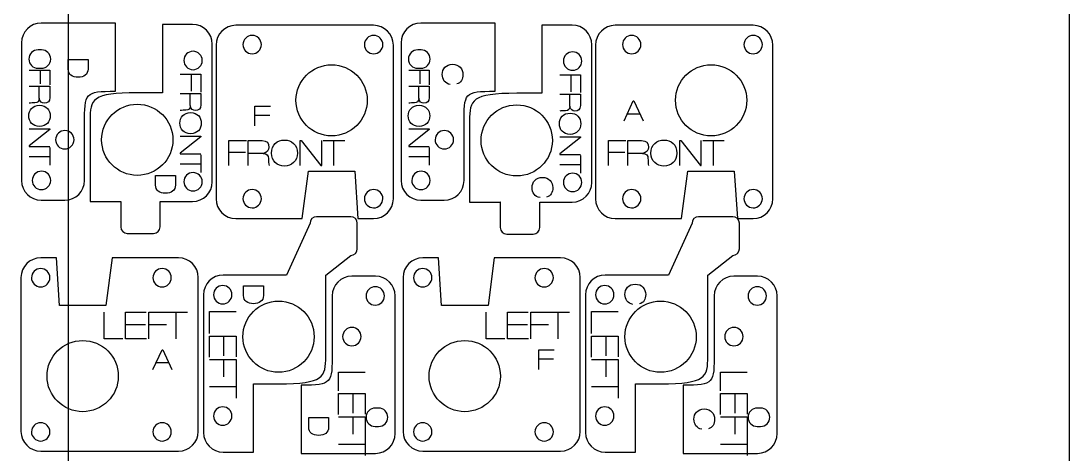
# Model space of a CAD drawing. Header units: millimetres. Extents: x 0 to 305, y -305 to 0.
# Drawn here: x 145.2 to 304.8, y -193.7 to -127.6 of the extents above; entities that cross this region are included whole.
import ezdxf

# ---------------------------------------------------------------- set-up
doc = ezdxf.new("R2010")
doc.units = ezdxf.units.MM
doc.layers.add('CUTS', color=1, linetype='Continuous', true_color=0xff0000)
doc.layers.add('TEXT', color=5, linetype='Continuous', true_color=0x0000ff)
doc.layers.add('laser bed referance', color=3, linetype='Continuous', lineweight=25, true_color=0x00ff00)
doc.layers.add('Referance lines', color=2, linetype='Continuous', lineweight=25, true_color=0xffff00)

msp = doc.modelspace()

# ---------------------------------------------------------------- linework, layer by layer
at = {"layer": 'CUTS', "color": 1, "lineweight": 25, "true_color": 0xff0000}
for points in [[(159.62, -138.35), (159.62, -127.95), (148.31, -127.95)], [(171.35, -128.16), (166.75, -128.16), (166.75, -138.57), (162.92, -138.57)], [(198.92, -128.3), (177.92, -128.3)], [(217.4, -138.35), (217.4, -127.95), (206.09, -127.95)], [(229.14, -128.25), (224.53, -128.25), (224.53, -138.66), (220.71, -138.66)], [(256.7, -128.3), (235.71, -128.3)], [(145.31, -130.95), (145.31, -151.95)], [(148.34, -132.05), (147.83, -132.05), (147.83, -132.05)], [(174.35, -152.16), (174.35, -131.16)], [(174.92, -131.3), (174.92, -154.77)], [(201.92, -154.77), (201.92, -131.3)], [(203.09, -130.95), (203.09, -151.95)], [(206.13, -132.05), (205.62, -132.05), (205.62, -132.05)], [(232.14, -152.25), (232.14, -131.25)], [(232.71, -131.3), (232.71, -154.77)], [(259.7, -154.77), (259.7, -131.3)], [(154.89, -151.95), (154.9, -143.36), (154.9, -143.36)], [(155.73, -142.76), (155.73, -155.16), (160.42, -155.16), (160.42, -155.15)], [(212.68, -151.95), (212.68, -143.36), (212.68, -143.36)], [(213.52, -142.85), (213.52, -155.25), (218.21, -155.25), (218.21, -155.25)], [(177.92, -157.77), (188.01, -157.77), (188.98, -150.52), (196.05, -150.52), (196.05, -150.52)], [(196.05, -150.52), (196.51, -157.77), (198.92, -157.77)], [(235.71, -157.77), (245.8, -157.77), (246.76, -150.52), (253.83, -150.52), (253.83, -150.52)], [(253.83, -150.52), (254.3, -157.77), (256.7, -157.77)], [(148.31, -154.95), (151.89, -154.95)], [(160.42, -155.15), (160.41, -155.16), (160.41, -159.03)], [(166.41, -159.03), (166.41, -155.16), (171.35, -155.16)], [(206.09, -154.95), (209.68, -154.95)], [(218.21, -155.25), (218.2, -155.25), (218.2, -159.12)], [(224.2, -159.12), (224.2, -155.25), (229.14, -155.25)], [(195.43, -157.48), (190.23, -157.48)], [(253.6, -157.48), (248.4, -157.48)], [(189.23, -158.48), (185.63, -166.38), (176.01, -166.38)], [(196.43, -162.36), (196.43, -158.48), (196.43, -158.48)], [(247.4, -158.48), (243.8, -166.38), (234.18, -166.38)], [(254.6, -162.36), (254.6, -158.48), (254.6, -158.48)], [(161.41, -160.03), (165.41, -160.03)], [(219.2, -160.12), (223.2, -160.12)], [(151.08, -171), (150.62, -163.75), (148.22, -163.75)], [(169.21, -163.75), (159.12, -163.75), (158.16, -171), (151.08, -171), (151.08, -171)], [(191.63, -178.78), (191.63, -166.37), (195.43, -163.37)], [(209.25, -171), (208.79, -163.75), (206.39, -163.75)], [(227.38, -163.75), (217.29, -163.75), (216.33, -171), (209.25, -171), (209.25, -171)], [(249.8, -178.78), (249.8, -166.37), (253.6, -163.37)], [(145.22, -166.75), (145.22, -190.22)], [(172.21, -190.22), (172.21, -166.75)], [(199.19, -166.56), (195.6, -166.56)], [(203.39, -166.75), (203.39, -190.22)], [(230.38, -190.22), (230.38, -166.75)], [(257.36, -166.56), (253.77, -166.56)], [(173.01, -169.38), (173.01, -190.37)], [(192.6, -169.56), (192.6, -178.15), (192.6, -178.15)], [(202.19, -190.56), (202.19, -169.56)], [(231.18, -169.38), (231.18, -190.37)], [(250.77, -169.56), (250.77, -178.15), (250.77, -178.15)], [(260.36, -190.56), (260.36, -169.56)], [(176.01, -193.37), (180.61, -193.37), (180.61, -182.97), (184.44, -182.97)], [(187.88, -183.16), (187.88, -193.56), (199.19, -193.56)], [(234.18, -193.37), (238.78, -193.37), (238.78, -182.97), (242.61, -182.97)], [(246.05, -183.16), (246.05, -193.56), (257.36, -193.56)], [(199.67, -186.66), (199.16, -186.66)], [(257.84, -186.66), (257.33, -186.66)], [(199.15, -189.46), (199.66, -189.46), (199.66, -189.46)], [(257.32, -189.46), (257.83, -189.46), (257.83, -189.46)], [(148.22, -193.22), (169.21, -193.22)], [(206.39, -193.22), (227.38, -193.22)]]:
    msp.add_lwpolyline(points, dxfattribs=at)
for points in [[(148.31, -127.95), (146.65, -127.95), (145.31, -129.3), (145.31, -130.95)], [(174.35, -131.16), (174.35, -129.5), (173.01, -128.16), (171.35, -128.16)], [(177.92, -128.3), (176.26, -128.3), (174.92, -129.64), (174.92, -131.3)], [(201.92, -131.3), (201.92, -129.64), (200.57, -128.3), (198.92, -128.3)], [(206.09, -127.95), (204.43, -127.95), (203.09, -129.3), (203.09, -130.95)], [(232.14, -131.25), (232.14, -129.59), (230.8, -128.25), (229.14, -128.25)], [(235.71, -128.3), (234.05, -128.3), (232.71, -129.64), (232.71, -131.3)], [(259.7, -131.3), (259.7, -129.64), (258.36, -128.3), (256.7, -128.3)], [(180.42, -129.83), (179.65, -129.83), (179.02, -130.46), (179.02, -131.23)], [(181.82, -131.24), (181.82, -130.46), (181.2, -129.84), (180.42, -129.83)], [(198.92, -129.83), (198.15, -129.83), (197.52, -130.46), (197.52, -131.23)], [(200.32, -131.24), (200.32, -130.46), (199.7, -129.84), (198.92, -129.83)], [(238.21, -129.83), (237.44, -129.83), (236.81, -130.46), (236.81, -131.23)], [(239.61, -131.24), (239.61, -130.46), (238.98, -129.84), (238.21, -129.83)], [(256.71, -129.83), (255.94, -129.83), (255.31, -130.46), (255.3, -131.23)], [(258.1, -131.24), (258.11, -130.46), (257.48, -129.84), (256.71, -129.83)], [(147.83, -132.05), (147.06, -132.05), (146.43, -132.67), (146.43, -133.45)], [(149.74, -133.46), (149.74, -132.68), (149.12, -132.05), (148.34, -132.05)], [(171.43, -132.26), (170.65, -132.26), (170.02, -132.88), (170.02, -133.65)], [(172.82, -133.66), (172.82, -132.89), (172.2, -132.26), (171.43, -132.26)], [(179.02, -131.23), (179.02, -132), (179.64, -132.63), (180.42, -132.63)], [(180.42, -132.63), (181.19, -132.63), (181.82, -132.01), (181.82, -131.24)], [(197.52, -131.23), (197.51, -132), (198.14, -132.63), (198.91, -132.63)], [(198.91, -132.63), (199.69, -132.63), (200.32, -132.01), (200.32, -131.24)], [(205.62, -132.05), (204.85, -132.05), (204.22, -132.67), (204.21, -133.45)], [(207.52, -133.46), (207.53, -132.68), (206.9, -132.05), (206.13, -132.05)], [(229.21, -132.35), (228.44, -132.35), (227.81, -132.97), (227.81, -133.75)], [(230.61, -133.76), (230.61, -132.98), (229.99, -132.35), (229.21, -132.35)], [(236.81, -131.23), (236.8, -132), (237.43, -132.63), (238.2, -132.63)], [(238.2, -132.63), (238.97, -132.63), (239.6, -132.01), (239.61, -131.24)], [(255.3, -131.23), (255.3, -132), (255.93, -132.63), (256.7, -132.63)], [(256.7, -132.63), (257.47, -132.63), (258.1, -132.01), (258.1, -131.24)], [(146.43, -133.45), (146.43, -134.22), (147.05, -134.85), (147.82, -134.85)], [(148.33, -134.85), (149.11, -134.85), (149.74, -134.23), (149.74, -133.46)], [(170.02, -133.65), (170.02, -134.43), (170.64, -135.06), (171.42, -135.06)], [(171.42, -135.06), (172.19, -135.06), (172.82, -134.44), (172.82, -133.66)], [(204.21, -133.45), (204.21, -134.22), (204.84, -134.85), (205.61, -134.85)], [(206.12, -134.85), (206.89, -134.85), (207.52, -134.23), (207.52, -133.46)], [(227.81, -133.75), (227.8, -134.52), (228.43, -135.15), (229.2, -135.15)], [(229.2, -135.15), (229.98, -135.15), (230.6, -134.53), (230.61, -133.76)], [(187.09, -139.73), (187.09, -136.74), (189.52, -134.31), (192.52, -134.31)], [(192.52, -134.31), (195.51, -134.31), (197.94, -136.74), (197.94, -139.73)], [(244.88, -139.73), (244.88, -136.74), (247.31, -134.31), (250.3, -134.31)], [(250.3, -134.31), (253.3, -134.31), (255.73, -136.74), (255.73, -139.73)], [(154.9, -143.36), (154.9, -138.56), (154.9, -138.35), (159.62, -138.35)], [(162.92, -138.57), (156.01, -138.57), (155.73, -139.62), (155.73, -142.76)], [(212.68, -143.36), (212.68, -138.56), (212.68, -138.35), (217.4, -138.35)], [(220.71, -138.66), (213.8, -138.66), (213.52, -139.71), (213.52, -142.85)], [(157.5, -145.76), (157.5, -142.76), (159.93, -140.33), (162.92, -140.33)], [(162.92, -140.33), (165.92, -140.33), (168.35, -142.76), (168.35, -145.76)], [(192.52, -145.16), (189.52, -145.16), (187.09, -142.73), (187.09, -139.73)], [(197.94, -139.73), (197.94, -142.73), (195.51, -145.16), (192.52, -145.16)], [(215.28, -145.85), (215.28, -142.85), (217.71, -140.42), (220.71, -140.42)], [(220.71, -140.42), (223.7, -140.42), (226.13, -142.85), (226.13, -145.85)], [(250.3, -145.16), (247.31, -145.16), (244.88, -142.73), (244.88, -139.73)], [(255.73, -139.73), (255.73, -142.73), (253.3, -145.16), (250.3, -145.16)], [(151.9, -144.35), (151.13, -144.35), (150.5, -144.97), (150.5, -145.75)], [(153.3, -145.75), (153.3, -144.98), (152.67, -144.35), (151.9, -144.35)], [(209.69, -144.35), (208.91, -144.35), (208.29, -144.97), (208.28, -145.75)], [(211.08, -145.75), (211.08, -144.98), (210.46, -144.35), (209.69, -144.35)], [(150.5, -145.75), (150.49, -146.52), (151.12, -147.15), (151.89, -147.15)], [(151.89, -147.15), (152.66, -147.15), (153.29, -146.53), (153.3, -145.75)], [(162.92, -151.18), (159.93, -151.18), (157.5, -148.75), (157.5, -145.76)], [(168.35, -145.76), (168.35, -148.75), (165.92, -151.18), (162.92, -151.18)], [(208.28, -145.75), (208.28, -146.52), (208.9, -147.15), (209.68, -147.15)], [(209.68, -147.15), (210.45, -147.15), (211.08, -146.53), (211.08, -145.75)], [(220.71, -151.27), (217.71, -151.27), (215.28, -148.85), (215.28, -145.85)], [(226.13, -145.85), (226.13, -148.85), (223.7, -151.27), (220.71, -151.27)], [(148.35, -150.55), (147.57, -150.55), (146.94, -151.17), (146.94, -151.95)], [(149.74, -151.96), (149.74, -151.18), (149.12, -150.55), (148.35, -150.55)], [(171.43, -150.76), (170.65, -150.75), (170.02, -151.38), (170.02, -152.15)], [(172.82, -152.16), (172.82, -151.39), (172.2, -150.76), (171.43, -150.76)], [(206.13, -150.55), (205.36, -150.55), (204.73, -151.17), (204.73, -151.95)], [(207.52, -151.96), (207.53, -151.18), (206.9, -150.55), (206.13, -150.55)], [(229.21, -150.85), (228.44, -150.85), (227.81, -151.47), (227.81, -152.24)], [(230.61, -152.25), (230.61, -151.48), (229.99, -150.85), (229.21, -150.85)], [(145.31, -151.95), (145.31, -153.61), (146.65, -154.95), (148.31, -154.95)], [(146.94, -151.95), (146.94, -152.72), (147.56, -153.35), (148.34, -153.35)], [(148.34, -153.35), (149.11, -153.35), (149.74, -152.73), (149.74, -151.96)], [(151.89, -154.95), (153.55, -154.95), (154.89, -153.61), (154.89, -151.95)], [(170.02, -152.15), (170.02, -152.92), (170.64, -153.55), (171.42, -153.56)], [(171.35, -155.16), (173.01, -155.16), (174.35, -153.81), (174.35, -152.16)], [(171.42, -153.56), (172.19, -153.56), (172.82, -152.93), (172.82, -152.16)], [(203.09, -151.95), (203.09, -153.61), (204.43, -154.95), (206.09, -154.95)], [(204.73, -151.95), (204.72, -152.72), (205.35, -153.35), (206.12, -153.35)], [(206.12, -153.35), (206.89, -153.35), (207.52, -152.73), (207.52, -151.96)], [(209.68, -154.95), (211.34, -154.95), (212.68, -153.61), (212.68, -151.95)], [(227.81, -152.24), (227.8, -153.02), (228.43, -153.65), (229.2, -153.65)], [(229.14, -155.25), (230.8, -155.25), (232.14, -153.91), (232.14, -152.25)], [(229.2, -153.65), (229.98, -153.65), (230.6, -153.03), (230.61, -152.25)], [(174.92, -154.77), (174.92, -156.42), (176.26, -157.77), (177.92, -157.77)], [(180.42, -153.33), (179.65, -153.33), (179.02, -153.95), (179.02, -154.73)], [(179.02, -154.73), (179.02, -155.5), (179.64, -156.13), (180.42, -156.13)], [(181.82, -154.74), (181.82, -153.96), (181.2, -153.34), (180.42, -153.33)], [(180.42, -156.13), (181.19, -156.14), (181.82, -155.51), (181.82, -154.74)], [(197.52, -154.73), (197.51, -155.5), (198.14, -156.13), (198.91, -156.13)], [(198.92, -153.33), (198.15, -153.33), (197.52, -153.95), (197.52, -154.73)], [(198.91, -156.13), (199.69, -156.13), (200.31, -155.51), (200.32, -154.74)], [(200.32, -154.74), (200.32, -153.96), (199.7, -153.33), (198.92, -153.33)], [(198.92, -157.77), (200.57, -157.77), (201.92, -156.42), (201.92, -154.77)], [(232.71, -154.77), (232.71, -156.42), (234.05, -157.77), (235.71, -157.77)], [(236.81, -154.73), (236.8, -155.5), (237.43, -156.13), (238.2, -156.13)], [(238.21, -153.33), (237.44, -153.33), (236.81, -153.95), (236.81, -154.73)], [(238.2, -156.13), (238.97, -156.14), (239.6, -155.51), (239.61, -154.74)], [(239.61, -154.74), (239.61, -153.96), (238.98, -153.34), (238.21, -153.33)], [(256.71, -153.33), (255.94, -153.33), (255.31, -153.95), (255.3, -154.73)], [(255.3, -154.73), (255.3, -155.5), (255.93, -156.13), (256.7, -156.13)], [(256.7, -156.13), (257.47, -156.13), (258.1, -155.51), (258.1, -154.74)], [(256.7, -157.77), (258.36, -157.77), (259.7, -156.42), (259.7, -154.77)], [(258.1, -154.74), (258.11, -153.96), (257.48, -153.33), (256.71, -153.33)], [(190.23, -157.48), (189.67, -157.48), (189.23, -157.92), (189.23, -158.48)], [(196.43, -158.48), (196.43, -157.92), (195.98, -157.48), (195.43, -157.48)], [(248.4, -157.48), (247.84, -157.48), (247.4, -157.92), (247.4, -158.48)], [(254.6, -158.48), (254.6, -157.92), (254.15, -157.48), (253.6, -157.48)], [(160.41, -159.03), (160.41, -159.58), (160.86, -160.03), (161.41, -160.03)], [(165.41, -160.03), (165.96, -160.03), (166.41, -159.58), (166.41, -159.03)], [(218.2, -159.12), (218.2, -159.68), (218.65, -160.12), (219.2, -160.12)], [(223.2, -160.12), (223.75, -160.12), (224.2, -159.68), (224.2, -159.12)], [(195.43, -163.37), (195.98, -163.37), (196.43, -162.91), (196.43, -162.36)], [(253.6, -163.37), (254.15, -163.37), (254.6, -162.91), (254.6, -162.36)], [(148.22, -163.75), (146.56, -163.75), (145.22, -165.09), (145.22, -166.75)], [(172.21, -166.75), (172.21, -165.09), (170.87, -163.75), (169.21, -163.75)], [(206.39, -163.75), (204.73, -163.75), (203.39, -165.09), (203.39, -166.75)], [(230.38, -166.75), (230.38, -165.09), (229.04, -163.75), (227.38, -163.75)], [(148.22, -165.38), (147.45, -165.38), (146.82, -166.01), (146.82, -166.78)], [(149.62, -166.79), (149.62, -166.02), (148.99, -165.39), (148.22, -165.38)], [(166.72, -165.38), (165.94, -165.38), (165.32, -166.01), (165.31, -166.78)], [(168.11, -166.79), (168.12, -166.02), (167.49, -165.39), (166.72, -165.38)], [(206.39, -165.38), (205.62, -165.38), (204.99, -166.01), (204.99, -166.78)], [(207.79, -166.79), (207.79, -166.02), (207.16, -165.39), (206.39, -165.38)], [(224.89, -165.38), (224.11, -165.38), (223.49, -166.01), (223.48, -166.78)], [(226.28, -166.79), (226.29, -166.02), (225.66, -165.39), (224.89, -165.38)], [(146.82, -166.78), (146.81, -167.55), (147.44, -168.18), (148.21, -168.18)], [(148.21, -168.18), (148.98, -168.19), (149.61, -167.56), (149.62, -166.79)], [(165.31, -166.78), (165.31, -167.55), (165.93, -168.18), (166.71, -168.18)], [(166.71, -168.18), (167.48, -168.19), (168.11, -167.56), (168.11, -166.79)], [(176.01, -166.38), (174.35, -166.38), (173.01, -167.72), (173.01, -169.38)], [(195.6, -166.56), (193.95, -166.56), (192.6, -167.9), (192.6, -169.56)], [(202.19, -169.56), (202.19, -167.91), (200.85, -166.56), (199.19, -166.56)], [(204.99, -166.78), (204.98, -167.55), (205.61, -168.18), (206.38, -168.18)], [(206.38, -168.18), (207.15, -168.19), (207.78, -167.56), (207.79, -166.79)], [(223.48, -166.78), (223.48, -167.55), (224.1, -168.18), (224.88, -168.18)], [(224.88, -168.18), (225.65, -168.19), (226.28, -167.56), (226.28, -166.79)], [(234.18, -166.38), (232.52, -166.38), (231.18, -167.72), (231.18, -169.38)], [(253.77, -166.56), (252.12, -166.56), (250.77, -167.9), (250.77, -169.56)], [(260.36, -169.56), (260.36, -167.91), (259.02, -166.56), (257.36, -166.56)], [(175.94, -167.98), (175.17, -167.97), (174.54, -168.6), (174.54, -169.37)], [(177.34, -169.38), (177.34, -168.61), (176.72, -167.98), (175.94, -167.98)], [(199.16, -168.16), (198.39, -168.16), (197.76, -168.78), (197.76, -169.56)], [(200.56, -169.57), (200.56, -168.79), (199.93, -168.16), (199.16, -168.16)], [(234.11, -167.98), (233.34, -167.97), (232.71, -168.6), (232.71, -169.37)], [(235.51, -169.38), (235.51, -168.61), (234.89, -167.98), (234.11, -167.98)], [(257.33, -168.16), (256.56, -168.16), (255.93, -168.78), (255.93, -169.56)], [(258.73, -169.57), (258.73, -168.79), (258.1, -168.16), (257.33, -168.16)], [(174.54, -169.37), (174.53, -170.15), (175.16, -170.77), (175.93, -170.78)], [(175.93, -170.78), (176.71, -170.78), (177.33, -170.16), (177.34, -169.38)], [(179.01, -175.78), (179.01, -172.78), (181.44, -170.35), (184.44, -170.35)], [(184.44, -170.35), (187.43, -170.35), (189.86, -172.78), (189.86, -175.78)], [(197.76, -169.56), (197.75, -170.33), (198.38, -170.96), (199.15, -170.96)], [(199.15, -170.96), (199.92, -170.96), (200.55, -170.34), (200.56, -169.57)], [(232.71, -169.37), (232.7, -170.15), (233.33, -170.77), (234.1, -170.78)], [(234.1, -170.78), (234.88, -170.78), (235.5, -170.16), (235.51, -169.38)], [(237.18, -175.78), (237.18, -172.78), (239.61, -170.35), (242.61, -170.35)], [(242.61, -170.35), (245.6, -170.35), (248.03, -172.78), (248.03, -175.78)], [(255.93, -169.56), (255.92, -170.33), (256.55, -170.96), (257.32, -170.96)], [(257.32, -170.96), (258.09, -170.96), (258.72, -170.34), (258.73, -169.57)], [(195.61, -174.36), (194.83, -174.36), (194.2, -174.98), (194.2, -175.76)], [(197, -175.77), (197, -174.99), (196.38, -174.37), (195.61, -174.36)], [(253.78, -174.36), (253, -174.36), (252.37, -174.98), (252.37, -175.76)], [(255.17, -175.77), (255.17, -174.99), (254.55, -174.37), (253.78, -174.36)], [(149.19, -181.78), (149.19, -178.79), (151.62, -176.36), (154.61, -176.36)], [(154.61, -176.36), (157.61, -176.36), (160.04, -178.79), (160.04, -181.78)], [(184.44, -181.2), (181.44, -181.2), (179.01, -178.77), (179.01, -175.78)], [(189.86, -175.78), (189.86, -178.77), (187.43, -181.2), (184.44, -181.2)], [(194.2, -175.76), (194.2, -176.53), (194.82, -177.16), (195.6, -177.16)], [(195.6, -177.16), (196.37, -177.16), (197, -176.54), (197, -175.77)], [(207.36, -181.78), (207.36, -178.79), (209.79, -176.36), (212.78, -176.36)], [(212.78, -176.36), (215.78, -176.36), (218.21, -178.79), (218.21, -181.78)], [(242.61, -181.2), (239.61, -181.2), (237.18, -178.77), (237.18, -175.78)], [(248.03, -175.78), (248.03, -178.77), (245.6, -181.2), (242.61, -181.2)], [(252.37, -175.76), (252.37, -176.53), (252.99, -177.16), (253.77, -177.16)], [(253.77, -177.16), (254.54, -177.16), (255.17, -176.54), (255.17, -175.77)], [(192.6, -178.15), (192.6, -182.95), (192.6, -183.16), (187.88, -183.16)], [(250.77, -178.15), (250.77, -182.95), (250.77, -183.16), (246.05, -183.16)], [(184.44, -182.97), (191.35, -182.97), (191.63, -181.91), (191.63, -178.78)], [(242.61, -182.97), (249.52, -182.97), (249.8, -181.91), (249.8, -178.78)], [(154.61, -187.21), (151.62, -187.21), (149.19, -184.78), (149.19, -181.78)], [(160.04, -181.78), (160.04, -184.78), (157.61, -187.21), (154.61, -187.21)], [(212.78, -187.21), (209.79, -187.21), (207.36, -184.78), (207.36, -181.78)], [(218.21, -181.78), (218.21, -184.78), (215.78, -187.21), (212.78, -187.21)], [(175.94, -186.48), (175.17, -186.47), (174.54, -187.1), (174.54, -187.87)], [(177.34, -187.88), (177.34, -187.11), (176.72, -186.48), (175.94, -186.48)], [(199.16, -186.66), (198.39, -186.66), (197.76, -187.28), (197.76, -188.05)], [(201.07, -188.07), (201.07, -187.29), (200.45, -186.66), (199.67, -186.66)], [(234.11, -186.48), (233.34, -186.47), (232.71, -187.1), (232.71, -187.87)], [(235.51, -187.88), (235.51, -187.11), (234.89, -186.48), (234.11, -186.48)], [(257.33, -186.66), (256.56, -186.66), (255.93, -187.28), (255.93, -188.05)], [(259.24, -188.07), (259.24, -187.29), (258.62, -186.66), (257.84, -186.66)], [(174.54, -187.87), (174.53, -188.64), (175.16, -189.27), (175.93, -189.27)], [(175.93, -189.27), (176.71, -189.28), (177.33, -188.65), (177.34, -187.88)], [(197.76, -188.05), (197.75, -188.83), (198.38, -189.46), (199.15, -189.46)], [(199.66, -189.46), (200.44, -189.46), (201.07, -188.84), (201.07, -188.07)], [(232.71, -187.87), (232.7, -188.64), (233.33, -189.27), (234.1, -189.27)], [(234.1, -189.27), (234.88, -189.28), (235.5, -188.65), (235.51, -187.88)], [(255.93, -188.05), (255.92, -188.83), (256.55, -189.46), (257.32, -189.46)], [(257.83, -189.46), (258.61, -189.46), (259.24, -188.84), (259.24, -188.07)], [(148.22, -188.89), (147.45, -188.88), (146.82, -189.51), (146.82, -190.28)], [(149.62, -190.29), (149.62, -189.52), (148.99, -188.89), (148.22, -188.89)], [(166.72, -188.89), (165.94, -188.88), (165.31, -189.51), (165.31, -190.28)], [(168.11, -190.29), (168.12, -189.52), (167.49, -188.89), (166.72, -188.89)], [(206.39, -188.89), (205.62, -188.88), (204.99, -189.51), (204.99, -190.28)], [(207.79, -190.29), (207.79, -189.52), (207.16, -188.89), (206.39, -188.89)], [(224.89, -188.89), (224.11, -188.88), (223.48, -189.51), (223.48, -190.28)], [(226.28, -190.29), (226.29, -189.52), (225.66, -188.89), (224.89, -188.89)], [(145.22, -190.22), (145.22, -191.87), (146.56, -193.22), (148.22, -193.22)], [(146.82, -190.28), (146.81, -191.05), (147.44, -191.68), (148.21, -191.68)], [(148.21, -191.68), (148.98, -191.69), (149.61, -191.06), (149.62, -190.29)], [(165.31, -190.28), (165.31, -191.05), (165.94, -191.68), (166.71, -191.68)], [(166.71, -191.68), (167.48, -191.69), (168.11, -191.06), (168.11, -190.29)], [(169.21, -193.22), (170.87, -193.22), (172.21, -191.87), (172.21, -190.22)], [(173.01, -190.37), (173.01, -192.03), (174.35, -193.37), (176.01, -193.37)], [(199.19, -193.56), (200.85, -193.56), (202.19, -192.22), (202.19, -190.56)], [(203.39, -190.22), (203.39, -191.87), (204.73, -193.22), (206.39, -193.22)], [(204.99, -190.28), (204.98, -191.05), (205.61, -191.68), (206.38, -191.68)], [(206.38, -191.68), (207.15, -191.69), (207.78, -191.06), (207.79, -190.29)], [(223.48, -190.28), (223.48, -191.05), (224.1, -191.68), (224.88, -191.68)], [(224.88, -191.68), (225.65, -191.69), (226.28, -191.06), (226.28, -190.29)], [(227.38, -193.22), (229.04, -193.22), (230.38, -191.87), (230.38, -190.22)], [(231.18, -190.37), (231.18, -192.03), (232.52, -193.37), (234.18, -193.37)], [(257.36, -193.56), (259.02, -193.56), (260.36, -192.22), (260.36, -190.56)]]:
    msp.add_open_spline(points, degree=3, dxfattribs=at)
at = {"layer": 'laser bed referance'}
msp.add_line((304.8, 0), (304.8, -304.8), dxfattribs=at)
at = {"layer": 'Referance lines'}
msp.add_line((152.4, 0), (152.4, -304.8), dxfattribs=at)
at = {"layer": 'TEXT', "color": 5, "lineweight": 25, "true_color": 0x0000ff}
for points in [[(152.41, -134.96), (152.41, -133.49), (155.43, -133.49), (155.43, -133.49)], [(155.43, -133.49), (155.43, -134.96)], [(146.48, -135.16), (149.6, -135.16), (149.6, -137.35)], [(147.82, -134.85), (148.33, -134.85)], [(148.15, -135.16), (148.15, -137.23)], [(204.26, -135.16), (207.39, -135.16), (207.39, -137.35)], [(205.61, -134.85), (206.12, -134.85)], [(205.94, -135.16), (205.94, -137.23)], [(169.48, -135.77), (172.61, -135.77), (172.61, -138.47)], [(171.15, -135.77), (171.15, -138.34)], [(227.27, -135.87), (230.39, -135.87), (230.39, -138.56)], [(228.94, -135.87), (228.94, -138.43)], [(146.48, -137.58), (149.6, -137.58), (149.6, -139.31)], [(148.01, -139.42), (148, -139.42), (147.99, -137.58)], [(169.48, -138.7), (172.61, -138.7), (172.61, -140.42)], [(171, -140.53), (171, -138.7)], [(204.26, -137.58), (207.39, -137.58), (207.39, -139.3)], [(205.79, -139.42), (205.78, -139.42), (205.78, -137.58)], [(227.27, -138.79), (230.39, -138.79), (230.39, -140.51)], [(228.79, -140.63), (228.78, -138.79)], [(237.04, -142.84), (238.43, -139.82), (238.54, -139.82), (239.93, -142.84)], [(171.01, -140.54), (171, -140.53)], [(180.85, -143.63), (180.85, -140.61), (183.2, -140.61)], [(180.85, -142.01), (183.1, -142.01)], [(228.8, -140.63), (228.79, -140.63)], [(239.47, -141.85), (237.5, -141.85)], [(146.48, -144.09), (149.6, -144.09), (149.6, -144.2), (146.48, -146.67), (146.48, -146.77), (149.6, -146.77)], [(169.48, -145.2), (172.61, -145.2), (172.61, -145.32), (169.48, -147.78), (169.48, -147.88), (172.61, -147.88)], [(204.26, -144.09), (207.39, -144.09), (207.39, -144.2), (204.26, -146.67), (204.26, -146.77), (207.39, -146.77)], [(176.88, -149.68), (176.88, -145.87), (179.55, -145.87)], [(179.83, -149.68), (179.83, -145.87), (181.93, -145.87)], [(187.75, -149.68), (187.75, -145.87), (187.89, -145.87), (190.89, -149.68), (191.01, -149.68), (191.01, -145.87)], [(191.23, -145.87), (194.52, -145.87)], [(192.88, -149.68), (192.88, -145.87)], [(227.27, -145.3), (230.39, -145.3), (230.39, -145.41), (227.27, -147.87), (227.27, -147.98), (230.39, -147.98)], [(234.67, -149.68), (234.67, -145.87), (237.34, -145.87)], [(237.62, -149.68), (237.62, -145.87), (239.71, -145.87)], [(245.54, -149.68), (245.54, -145.87), (245.68, -145.87), (248.68, -149.68), (248.8, -149.68), (248.8, -145.87)], [(249.02, -145.87), (252.3, -145.87)], [(250.67, -149.68), (250.67, -145.87)], [(146.48, -148.3), (149.6, -148.3)], [(149.6, -146.95), (149.6, -149.64)], [(172.61, -148.06), (172.61, -150.76)], [(176.88, -147.64), (179.4, -147.64)], [(182.07, -147.82), (182.07, -147.83), (179.83, -147.83)], [(204.26, -148.3), (207.39, -148.3)], [(207.39, -146.95), (207.39, -149.64)], [(230.39, -148.16), (230.39, -150.85)], [(234.67, -147.64), (237.18, -147.64)], [(239.86, -147.82), (239.85, -147.83), (237.62, -147.83)], [(169.48, -149.42), (172.61, -149.42)], [(227.27, -149.51), (230.39, -149.51)], [(165.7, -152.65), (165.7, -151.18), (168.73, -151.18), (168.73, -151.18)], [(168.73, -151.18), (168.73, -152.65)], [(179.11, -169.49), (179.11, -168.01), (182.13, -168.01), (182.13, -168.01)], [(182.13, -168.01), (182.13, -169.49)], [(160.74, -176.09), (157.89, -176.09), (157.89, -172.03)], [(164.32, -176.09), (161.13, -176.09), (161.13, -172.03), (164.29, -172.03)], [(164.68, -176.09), (164.68, -172.03), (167.52, -172.03)], [(167.08, -172.03), (170.58, -172.03)], [(168.84, -176.09), (168.84, -172.03)], [(173.91, -175.3), (173.91, -171.95), (177.96, -171.95)], [(218.91, -176.09), (216.07, -176.09), (216.07, -172.03)], [(222.49, -176.09), (219.3, -176.09), (219.3, -172.03), (222.46, -172.03)], [(222.85, -176.09), (222.85, -172.03), (225.69, -172.03)], [(225.25, -172.03), (228.75, -172.03)], [(227.01, -176.09), (227.01, -172.03)], [(232.08, -175.3), (232.08, -171.95), (236.13, -171.95)], [(161.13, -173.92), (164.16, -173.92)], [(164.68, -173.92), (167.36, -173.92)], [(219.3, -173.92), (222.33, -173.92)], [(222.85, -173.92), (225.53, -173.92)], [(173.91, -178.88), (173.91, -175.69), (177.96, -175.69), (177.96, -178.84)], [(176.08, -175.69), (176.08, -178.71)], [(232.08, -178.88), (232.08, -175.69), (236.13, -175.69), (236.13, -178.84)], [(234.25, -175.69), (234.25, -178.71)], [(165.31, -180.78), (166.7, -177.76), (166.81, -177.76), (168.2, -180.78)], [(224.06, -180.78), (224.06, -177.76), (226.41, -177.76)], [(167.74, -179.78), (165.76, -179.78)], [(173.91, -179.23), (177.96, -179.23), (177.96, -182.08)], [(176.08, -179.23), (176.08, -181.91)], [(224.06, -179.16), (226.32, -179.16)], [(232.08, -179.23), (236.13, -179.23), (236.13, -182.08)], [(234.25, -179.23), (234.25, -181.91)], [(177.96, -181.63), (177.96, -185.13)], [(193.57, -184.04), (193.57, -181.2), (197.63, -181.2)], [(236.13, -181.63), (236.13, -185.13)], [(251.75, -184.04), (251.75, -181.2), (255.8, -181.2)], [(173.91, -183.39), (177.96, -183.39)], [(232.08, -183.39), (236.13, -183.39)], [(193.57, -187.63), (193.57, -184.43), (197.63, -184.43), (197.63, -187.59)], [(195.74, -184.43), (195.74, -187.46)], [(251.75, -187.63), (251.75, -184.43), (255.8, -184.43), (255.8, -187.59)], [(253.91, -184.43), (253.91, -187.46)], [(189.03, -189.57), (189.03, -188.1), (192.05, -188.1), (192.05, -188.1)], [(192.05, -188.1), (192.05, -189.57)], [(193.57, -187.98), (197.63, -187.98), (197.63, -190.83)], [(195.74, -187.98), (195.74, -190.66)], [(251.75, -187.98), (255.8, -187.98), (255.8, -190.83)], [(253.91, -187.98), (253.91, -190.66)], [(197.63, -190.38), (197.63, -193.88)], [(255.8, -190.38), (255.8, -193.88)], [(193.57, -192.14), (197.63, -192.14)], [(251.75, -192.14), (255.8, -192.14)]]:
    msp.add_lwpolyline(points, dxfattribs=at)
for points in [[(153.92, -136.22), (153.02, -136.22), (152.41, -135.79), (152.41, -134.96)], [(155.43, -134.96), (155.43, -135.79), (154.82, -136.22), (153.92, -136.22)], [(209.36, -135.8), (209.36, -134.94), (209.94, -134.24), (210.94, -134.24)], [(210.94, -134.24), (211.94, -134.24), (212.52, -134.94), (212.52, -135.8)], [(210.58, -137.32), (209.77, -137.23), (209.36, -136.5), (209.36, -135.8)], [(212.52, -135.8), (212.52, -136.52), (212.23, -137.08), (211.57, -137.24)], [(147.34, -140.11), (147.23, -140.11), (146.6, -140.12), (146.48, -140.18)], [(148, -139.42), (147.99, -139.9), (147.77, -140.11), (147.34, -140.11)], [(148.75, -140.17), (148.45, -140.17), (148.04, -139.97), (148.01, -139.42)], [(149.6, -139.31), (149.6, -139.93), (149.31, -140.17), (148.75, -140.17)], [(172.61, -140.42), (172.61, -141.05), (172.31, -141.28), (171.75, -141.28)], [(205.13, -140.11), (205.01, -140.11), (204.39, -140.12), (204.26, -140.18)], [(205.78, -139.42), (205.78, -139.9), (205.56, -140.11), (205.13, -140.11)], [(206.54, -140.17), (206.24, -140.17), (205.82, -139.96), (205.79, -139.42)], [(207.39, -139.3), (207.39, -139.93), (207.09, -140.17), (206.54, -140.17)], [(146.41, -142.1), (146.41, -141.21), (147.01, -140.48), (148.04, -140.48)], [(148.04, -140.48), (149.07, -140.48), (149.67, -141.21), (149.67, -142.1)], [(169.41, -143.22), (169.41, -142.32), (170.01, -141.6), (171.05, -141.6)], [(170.34, -141.23), (170.23, -141.23), (169.61, -141.24), (169.48, -141.3)], [(171, -140.53), (171, -141.02), (170.77, -141.23), (170.34, -141.23)], [(171.75, -141.28), (171.46, -141.28), (171.04, -141.08), (171.01, -140.54)], [(171.05, -141.6), (172.08, -141.6), (172.68, -142.32), (172.68, -143.22)], [(204.19, -142.1), (204.19, -141.21), (204.79, -140.48), (205.83, -140.48)], [(205.83, -140.48), (206.86, -140.48), (207.46, -141.21), (207.46, -142.1)], [(227.2, -143.31), (227.2, -142.42), (227.8, -141.69), (228.83, -141.69)], [(228.13, -141.32), (228.02, -141.32), (227.39, -141.33), (227.27, -141.39)], [(228.79, -140.63), (228.78, -141.11), (228.56, -141.32), (228.13, -141.32)], [(229.54, -141.38), (229.24, -141.38), (228.83, -141.17), (228.8, -140.63)], [(228.83, -141.69), (229.86, -141.69), (230.46, -142.42), (230.46, -143.31)], [(230.39, -140.51), (230.39, -141.14), (230.1, -141.38), (229.54, -141.38)], [(148.04, -143.72), (147.01, -143.72), (146.41, -142.99), (146.41, -142.1)], [(149.67, -142.1), (149.67, -142.99), (149.07, -143.72), (148.04, -143.72)], [(171.05, -144.84), (170.01, -144.84), (169.41, -144.11), (169.41, -143.22)], [(172.68, -143.22), (172.68, -144.11), (172.08, -144.84), (171.05, -144.84)], [(205.83, -143.72), (204.79, -143.72), (204.19, -142.99), (204.19, -142.1)], [(207.46, -142.1), (207.46, -142.99), (206.86, -143.72), (205.83, -143.72)], [(228.83, -144.93), (227.8, -144.93), (227.2, -144.2), (227.2, -143.31)], [(230.46, -143.31), (230.46, -144.2), (229.86, -144.93), (228.83, -144.93)], [(181.93, -145.87), (182.69, -145.87), (182.98, -146.23), (182.98, -146.91)], [(183.36, -147.77), (183.36, -146.52), (184.24, -145.79), (185.33, -145.79)], [(185.33, -145.79), (186.42, -145.79), (187.3, -146.52), (187.3, -147.77)], [(239.71, -145.87), (240.48, -145.87), (240.76, -146.23), (240.76, -146.91)], [(241.14, -147.78), (241.14, -146.52), (242.03, -145.79), (243.12, -145.79)], [(243.12, -145.79), (244.21, -145.79), (245.09, -146.52), (245.09, -147.78)], [(182.98, -146.91), (182.98, -147.27), (182.73, -147.78), (182.07, -147.82)], [(182.07, -147.83), (182.65, -147.83), (182.91, -148.1), (182.91, -148.63)], [(185.33, -149.76), (184.24, -149.76), (183.36, -149.03), (183.36, -147.77)], [(187.3, -147.77), (187.3, -149.03), (186.42, -149.76), (185.33, -149.76)], [(239.85, -147.83), (240.44, -147.83), (240.69, -148.1), (240.69, -148.63)], [(240.76, -146.91), (240.76, -147.27), (240.52, -147.78), (239.86, -147.82)], [(243.12, -149.76), (242.03, -149.76), (241.14, -149.03), (241.14, -147.78)], [(245.09, -147.78), (245.09, -149.03), (244.21, -149.76), (243.12, -149.76)], [(182.91, -148.63), (182.91, -148.77), (182.92, -149.52), (182.99, -149.68)], [(240.69, -148.63), (240.69, -148.77), (240.7, -149.52), (240.78, -149.68)], [(223.04, -153.05), (223.04, -152.19), (223.62, -151.49), (224.62, -151.49)], [(224.62, -151.49), (225.62, -151.49), (226.2, -152.19), (226.2, -153.05)], [(167.22, -153.91), (166.31, -153.91), (165.7, -153.49), (165.7, -152.65)], [(168.73, -152.65), (168.73, -153.49), (168.12, -153.91), (167.22, -153.91)], [(224.25, -154.57), (223.45, -154.48), (223.04, -153.75), (223.04, -153.05)], [(226.2, -153.05), (226.2, -153.77), (225.9, -154.33), (225.25, -154.5)], [(237.18, -169.33), (237.18, -168.47), (237.76, -167.77), (238.76, -167.77)], [(238.76, -167.77), (239.76, -167.77), (240.34, -168.47), (240.34, -169.33)], [(180.62, -170.75), (179.72, -170.75), (179.11, -170.32), (179.11, -169.49)], [(182.13, -169.49), (182.13, -170.32), (181.52, -170.75), (180.62, -170.75)], [(238.4, -170.85), (237.59, -170.76), (237.18, -170.03), (237.18, -169.33)], [(240.34, -169.33), (240.34, -170.05), (240.05, -170.61), (239.39, -170.78)], [(247.68, -188.37), (247.68, -187.5), (248.26, -186.8), (249.26, -186.8)], [(249.26, -186.8), (250.26, -186.8), (250.84, -187.5), (250.84, -188.37)], [(190.54, -190.83), (189.64, -190.83), (189.03, -190.4), (189.03, -189.57)], [(192.05, -189.57), (192.05, -190.4), (191.44, -190.83), (190.54, -190.83)], [(248.89, -189.88), (248.09, -189.79), (247.68, -189.06), (247.68, -188.37)], [(250.84, -188.37), (250.84, -189.08), (250.54, -189.65), (249.89, -189.81)]]:
    msp.add_open_spline(points, degree=3, dxfattribs=at)

doc.saveas('drawing.dxf')
